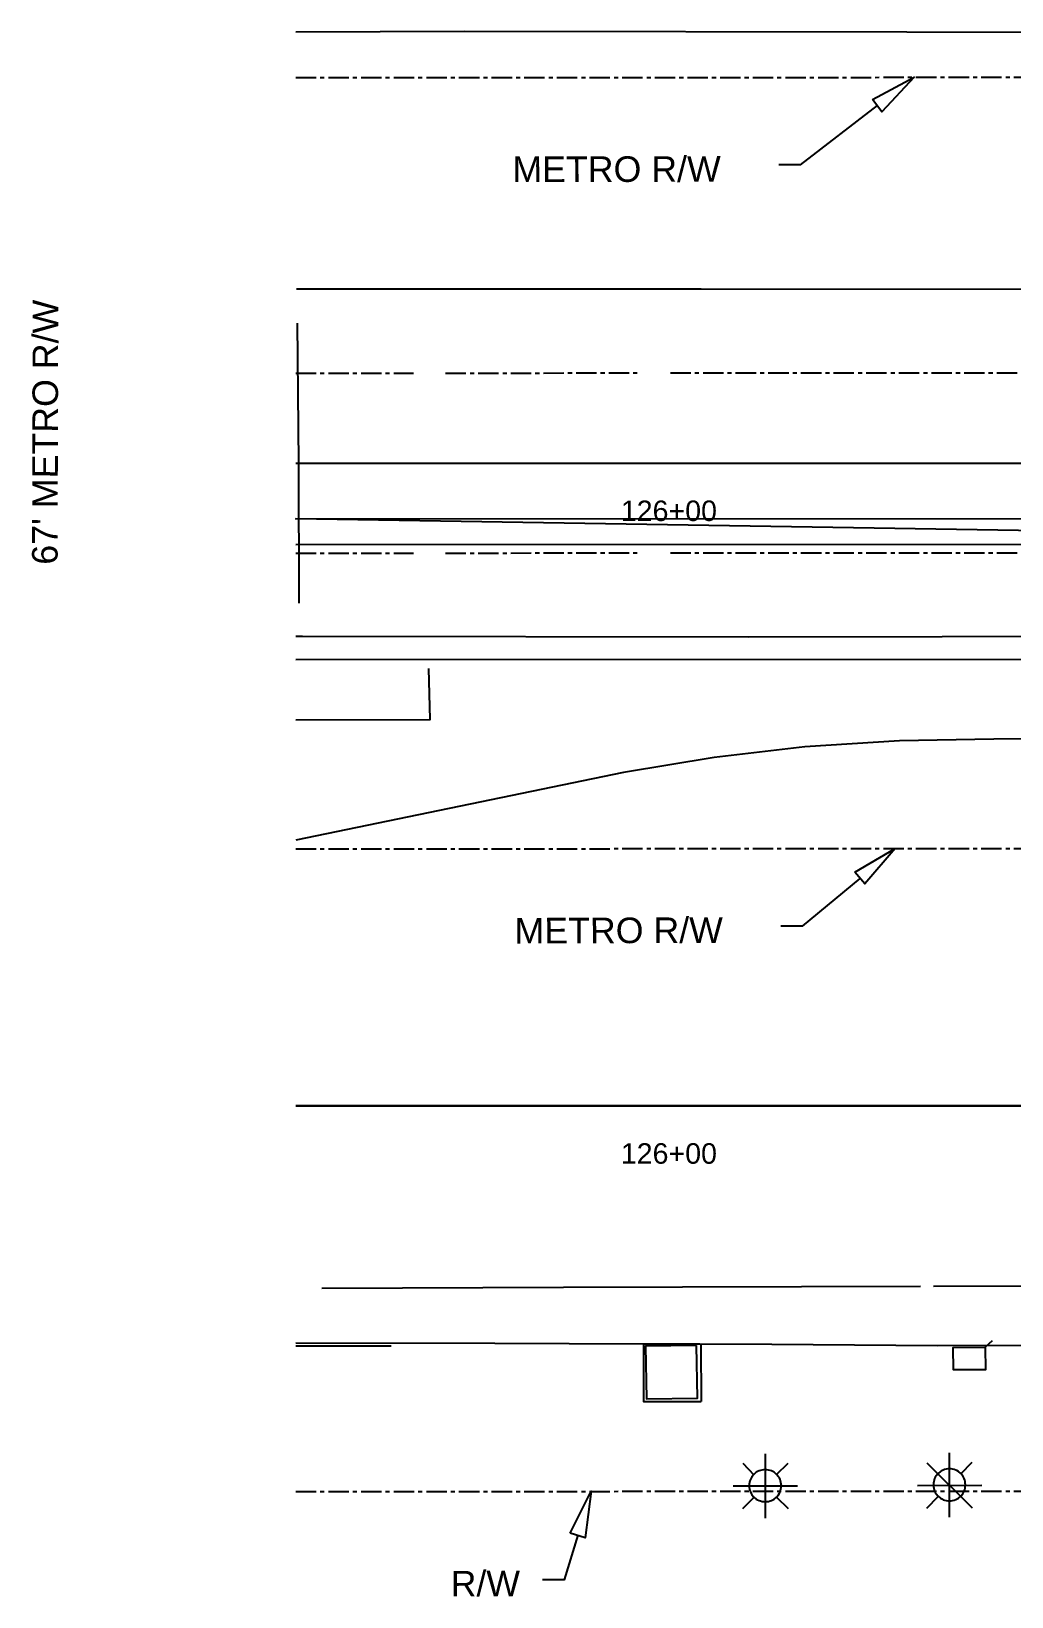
# Model space of a CAD drawing. Header units: feet. Extents: x 111 to 689, y 37 to 445.
# Drawn here: x 111.3 to 187.6, y 176.3 to 298.1 of the extents above; entities that cross this region are included whole.
import ezdxf

# ---------------------------------------------------------------- set-up
doc = ezdxf.new("R2010")
doc.units = ezdxf.units.FT
doc.linetypes.add('CENTER2', pattern=[2.541, 1.587, -0.318, 0.318, -0.318])
for name, color, linetype in [('AGUA', 5, 'UTIL_W'), ('ANOTACION', 7, 'CONTINUOUS'), ('DRENAJE', 3, 'UTIL_SD'), ('EJE_VIA', 7, 'CONTINUOUS'), ('ESTRUCTURAS', 7, 'CONTINUOUS'), ('METRO_RW', 140, 'CENTER2'), ('TELECOM', 30, 'UTIL_T'), ('TEXTO', 7, 'CONTINUOUS'), ('TOPO', 8, 'CONTINUOUS')]:
    doc.layers.add(name, color=color, linetype=linetype)
doc.styles.add('CAD_TEXT', font='Arial')
doc.styles.add('LTSTD', font='Arial')
doc.linetypes.add('UTIL_SD', pattern='A,4,-3,["SD",LTSTD,S=1.2,R=0,X=-2.22,Y=-0.6],-3', length=10)
doc.linetypes.add('UTIL_T', pattern='A,4,-3,["T",LTSTD,S=1.2,R=0,X=-1.86,Y=-0.6],-3', length=10)
doc.linetypes.add('UTIL_W', pattern='A,4,-3,["W",LTSTD,S=1.2,R=0,X=-1.86,Y=-0.6],-3', length=10)

msp = doc.modelspace()

# ---------------------------------------------------------------- linework, layer by layer
at = {"layer": 'AGUA'}
msp.add_line((181.5, 200.47), (206.33, 200.57), dxfattribs=at)
msp.add_lwpolyline([(133.9, 200.33), (152.7, 200.4), (180.5, 200.47)], dxfattribs=at)
at = {"layer": 'ANOTACION'}
for points in [[(176.77, 292.8), (180, 294.53), (177.5, 291.83), (176.77, 292.8)], [(177.13, 292.33), (171.13, 287.7), (169.47, 287.7)], [(175.4, 232.67), (178.53, 234.53), (176.17, 231.77), (175.4, 232.67)], [(175.77, 232.2), (171.3, 228.47), (169.63, 228.47)], [(153.23, 181.27), (154.87, 184.53), (154.4, 180.9), (153.23, 181.27)], [(153.83, 181.1), (152.77, 177.63), (151.07, 177.63)]]:
    msp.add_lwpolyline(points, dxfattribs=at)
at = {"layer": 'DRENAJE'}
msp.add_line((131.87, 258.17), (531.47, 258.33), dxfattribs=at)
msp.add_lwpolyline([(194.57, 259.17), (131.87, 260.17), (531.47, 260.33), (525.03, 259.33)], dxfattribs=at)
at = {"layer": 'EJE_VIA'}
for p, q in [((131.87, 264.5), (271.03, 264.53)), ((131.87, 214.5), (253.5, 214.53))]:
    msp.add_line(p, q, dxfattribs=at)
msp.add_lwpolyline([(531.47, 214.67), (331.77, 214.57), (131.87, 214.5)], dxfattribs=at)
at = {"layer": 'ESTRUCTURAS'}
for p, q in [((166.67, 186.7), (167.53, 185.8)), ((168.43, 182.43), (168.43, 187.43)), ((169.3, 185.83), (170.2, 186.7)), ((181, 186.73), (184.53, 183.23)), ((182.77, 182.5), (182.77, 187.5)), ((183.63, 185.87), (184.53, 186.77)), ((165.93, 184.93), (170.93, 184.93)), ((166.67, 183.17), (167.53, 184.03)), ((169.3, 184.07), (170.2, 183.17)), ((180.27, 184.97), (185.27, 185)), ((181, 183.2), (181.87, 184.1))]:
    msp.add_line(p, q, dxfattribs=at)
for points in [[(186.07, 196.23), (185.53, 195.73), (185.57, 193.97), (183.07, 193.97), (183.03, 195.7), (185.53, 195.73)], [(169.67, 184.95), (169.66, 185.08), (169.64, 185.2), (169.61, 185.32), (169.57, 185.44), (169.52, 185.55), (169.45, 185.65), (169.3, 185.83), (169.11, 185.99), (169.01, 186.05), (168.9, 186.1), (168.79, 186.14), (168.67, 186.17), (168.54, 186.19), (168.42, 186.2), (168.29, 186.19), (168.16, 186.17), (168.04, 186.14), (167.93, 186.1), (167.82, 186.05), (167.72, 185.99), (167.53, 185.83), (167.38, 185.65), (167.32, 185.54), (167.26, 185.44), (167.22, 185.32), (167.19, 185.2), (167.17, 185.08), (167.17, 184.95), (167.17, 184.82), (167.19, 184.7), (167.22, 184.58), (167.27, 184.46), (167.32, 184.35), (167.38, 184.25), (167.53, 184.07), (167.72, 183.91), (167.82, 183.85), (167.93, 183.8), (168.05, 183.76), (168.17, 183.73), (168.29, 183.71), (168.42, 183.7), (168.55, 183.71), (168.67, 183.73), (168.79, 183.76), (168.9, 183.8), (169.01, 183.85), (169.12, 183.91), (169.3, 184.07), (169.45, 184.25), (169.52, 184.36), (169.57, 184.46), (169.61, 184.58), (169.64, 184.7), (169.66, 184.82), (169.67, 184.95)], [(184, 185.02), (183.99, 185.15), (183.97, 185.27), (183.94, 185.39), (183.9, 185.5), (183.85, 185.61), (183.79, 185.72), (183.63, 185.9), (183.45, 186.05), (183.34, 186.12), (183.24, 186.17), (183.12, 186.21), (183, 186.24), (182.88, 186.26), (182.75, 186.27), (182.62, 186.26), (182.5, 186.24), (182.38, 186.21), (182.26, 186.17), (182.15, 186.12), (182.05, 186.05), (181.87, 185.9), (181.71, 185.71), (181.65, 185.61), (181.6, 185.5), (181.56, 185.39), (181.53, 185.27), (181.51, 185.14), (181.5, 185.02), (181.51, 184.89), (181.53, 184.76), (181.56, 184.64), (181.6, 184.53), (181.65, 184.42), (181.71, 184.32), (181.87, 184.13), (182.05, 183.98), (182.16, 183.92), (182.26, 183.86), (182.38, 183.82), (182.5, 183.79), (182.62, 183.77), (182.75, 183.77), (182.88, 183.77), (183, 183.79), (183.12, 183.82), (183.24, 183.87), (183.35, 183.92), (183.45, 183.98), (183.63, 184.13), (183.79, 184.32), (183.85, 184.42), (183.9, 184.53), (183.94, 184.65), (183.97, 184.77), (183.99, 184.89), (184, 185.02)]]:
    msp.add_lwpolyline(points, dxfattribs=at)
at = {"layer": 'METRO_RW'}
for p, q in [((131.87, 294.5), (531.47, 294.67)), ((131.87, 271.5), (141.03, 271.5)), ((143.53, 271.5), (158.53, 271.53)), ((161.03, 271.53), (271.03, 271.53)), ((131.87, 264.5), (271.03, 264.53)), ((131.87, 257.5), (141.03, 257.5)), ((143.53, 257.5), (158.53, 257.53)), ((161.03, 257.53), (271.03, 257.53)), ((131.87, 234.5), (531.47, 234.67)), ((131.87, 214.5), (253.5, 214.53)), ((131.87, 184.5), (281.73, 184.57))]:
    msp.add_line(p, q, dxfattribs=at)
at = {"layer": 'TELECOM'}
msp.add_line((131.87, 249.23), (206, 249.27), dxfattribs=at)
at = {"layer": 'TOPO'}
for p, q in [((131.87, 195.83), (139.3, 195.83)), ((163.4, 195.97), (163.43, 191.5))]:
    msp.add_line(p, q, dxfattribs=at)
for points in [[(131.87, 298.07), (145, 298.1), (179.43, 298.07), (217.43, 298.03), (252.2, 298.03), (283.47, 298.03), (292.9, 298.1), (295.37, 298.07), (296.93, 298), (296.83, 289.6), (296.87, 288.8)], [(296.93, 284.3), (296.87, 278.07), (293.73, 278.1), (291.07, 278.07), (280.4, 278.1), (275.93, 278.03), (246.8, 278.03), (219.47, 278), (191.33, 278), (163.43, 278.03), (131.93, 278.03)], [(131.97, 275.4), (132.07, 264.53), (132.1, 253.6)], [(131.87, 251.03), (132.4, 251.03), (167.13, 251), (197.23, 251.03), (232.93, 251.07), (268.9, 251.1), (272.47, 251.17)], [(131.87, 244.53), (142.33, 244.57), (142.23, 248.53)], [(209.7, 243.13), (186.2, 243.03), (178.87, 242.9), (171.5, 242.43), (164.43, 241.6), (157.37, 240.43), (131.87, 235.17)], [(286.43, 196.27), (249.13, 196.07), (244.97, 196.07), (239.03, 196.07), (229.03, 196.03), (208.93, 195.9), (181.8, 195.83), (168.93, 195.93), (163.33, 195.97), (158.93, 195.97), (147.37, 196), (131.87, 196.03)], [(158.93, 195.97), (158.93, 191.5), (163.43, 191.5)], [(163.07, 195.87), (159.1, 195.8), (159.17, 191.7), (163.13, 191.77), (163.07, 195.87)]]:
    msp.add_lwpolyline(points, dxfattribs=at)

# ---------------------------------------------------------------- texts
at = {"layer": 'TEXTO', "style": 'CAD_TEXT'}
for s, height, rotation, p in [('METRO R/W', 1.991, 0.0934, (148.73, 286.37)), ("67' METRO R/W", 1.9907, 89.8516, (113.33, 256.6)), ('METRO R/W', 1.991, 0.1868, (148.9, 227.13)), ('R/W', 1.991, 0.2802, (143.93, 176.33))]:
    msp.add_text(s, height=height, rotation=rotation, dxfattribs=at).set_placement(p)
for p in [(157.17, 260), (157.17, 210)]:
    msp.add_text('126+00', height=1.593, dxfattribs=at).set_placement(p)

doc.saveas('drawing.dxf')
